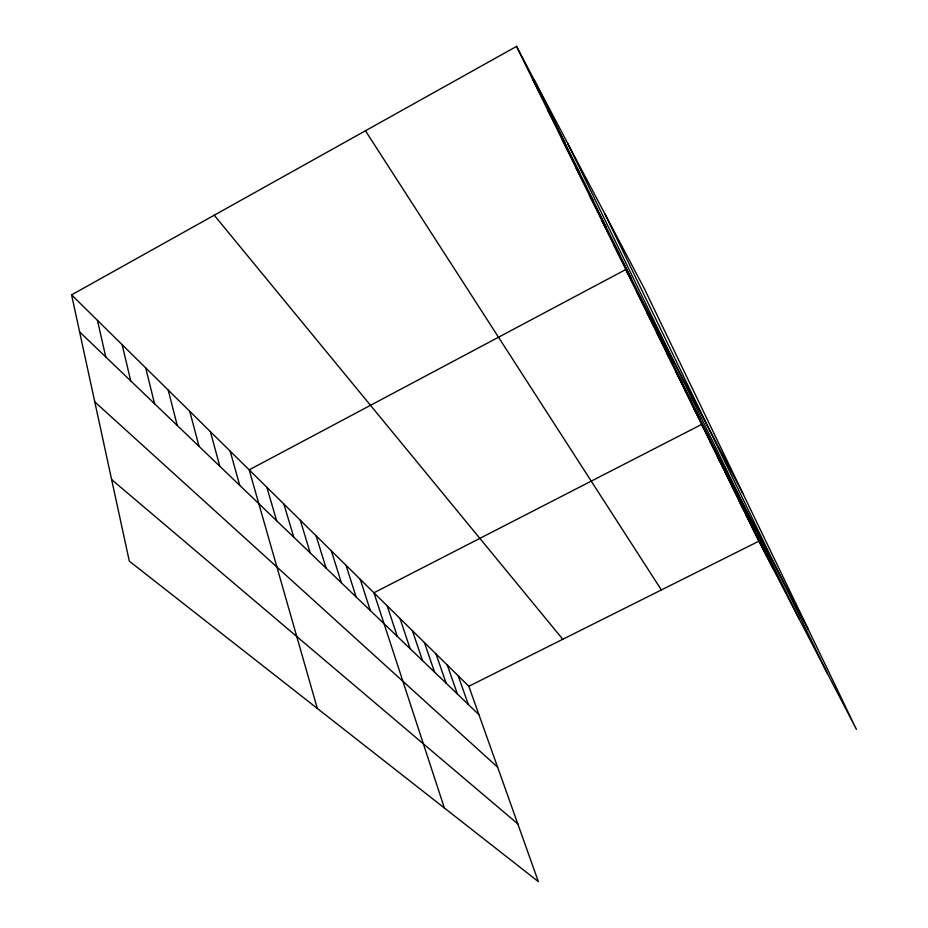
<?xml version="1.0" encoding="UTF-8"?>
<svg xmlns="http://www.w3.org/2000/svg" width="928" height="928" viewBox="0 0 928 928"><rect width="100%" height="100%" fill="white"/><g stroke="black" fill="none" stroke-linecap="round" stroke-linejoin="round"><path stroke-width="1.39" d="M71.584 294.872L468.826 686.279L538.344 881.6L129.317 561.162L71.584 294.872L516.536 46.4L644.322 288.62L856.416 729.373L758.826 541.198L516.536 46.4M468.826 686.279L758.826 541.198M111.638 479.59L517.789 823.855M94.784 401.87L497.605 767.154M79.611 331.888L478.918 714.641M214.229 215.215L562.786 639.276M365.446 130.767L661.374 589.953M532.544 79.1L550.095 112.416M547.787 110.235L565.21 143.341M562.31 139.896L579.606 172.794M576.172 168.2L593.317 200.866M589.419 195.24L606.413 227.65M602.075 221.084L618.918 253.251M614.185 245.827L630.878 277.727M742.841 493.371L625.797 269.526L249.168 469.858L317.318 708.447M636.596 291.601L652.987 322.956M646.978 312.806L663.207 343.882M656.966 333.198L673.044 363.996M666.571 352.814L682.498 383.345M675.828 371.71L691.592 401.963M684.748 389.922L700.35 419.897M693.344 407.473L708.795 437.169M808.416 629.636L701.638 424.421L373.938 592.783L444.361 807.975M709.642 440.777L724.803 469.916M717.39 456.588L732.389 485.448M724.861 471.865L739.72 500.459M732.099 486.632L746.808 514.959M739.106 500.934L753.675 528.995M745.88 514.785L760.31 542.578M752.457 528.194L766.737 555.721M534.203 79.889L772.966 568.47M567.681 143.353L799.17 618.999M605.01 214.101L827.509 673.647M458.223 675.839L468.338 704.503M447.296 665.074L457.423 694.04M436.021 653.973L446.171 683.252M424.398 642.512L434.548 672.116M412.392 630.68L422.542 660.608M399.991 618.466L410.141 648.718M387.185 605.845L397.323 636.434M360.226 579.281L370.33 610.554M346.04 565.303L356.108 596.924M331.342 550.814L341.365 582.796M316.1 535.804L326.088 568.145M300.301 520.237L310.219 552.949M283.898 504.078L293.747 537.15M266.87 487.293L276.637 520.747M230.19 451.147L239.726 485.379M210.401 431.659L219.808 466.274M189.764 411.324L199.01 446.333M168.212 390.085L177.271 425.511M145.696 367.894L154.547 403.715M122.136 344.682L130.744 380.898M97.452 320.369L105.792 356.99"/></g></svg>
